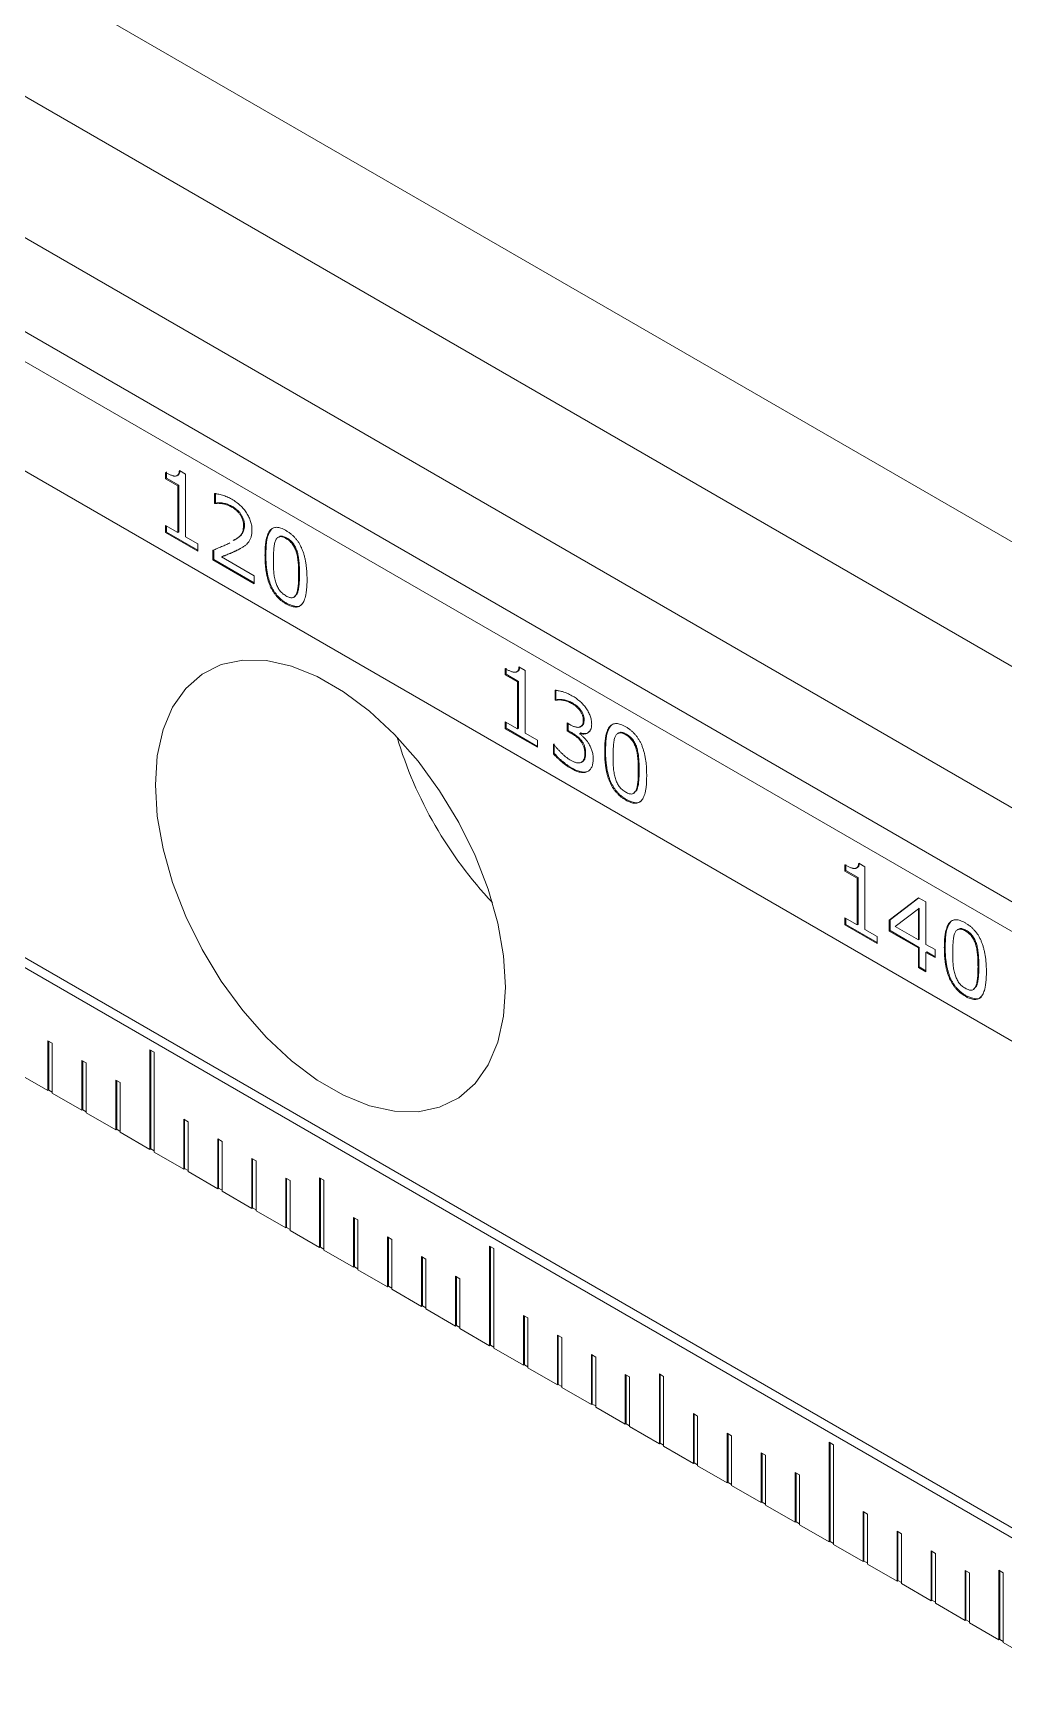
# Model space of a CAD drawing. Header units: millimetres. Extents: x 2 to 278, y 1 to 215.
# Drawn here: x 202.36 to 212.47, y 166.45 to 183.68 of the extents above; entities that cross this region are included whole.
import ezdxf

# ---------------------------------------------------------------- set-up
doc = ezdxf.new("R2010")
doc.units = ezdxf.units.MM

msp = doc.modelspace()

# ---------------------------------------------------------------- linework, layer by layer
at = {"color": 7, "linetype": 'Continuous', "lineweight": 0}
for p, q in [((164.539, 206.098), (270.605, 144.868)), ((163.417, 205.45), (269.483, 144.22)), ((161.441, 204.144), (267.507, 142.913)), ((161.172, 203.988), (267.238, 142.758)), ((163.417, 203.981), (269.483, 142.75)), ((161.172, 202.848), (267.238, 141.617)), ((161.262, 197.735), (267.328, 136.505)), ((161.172, 197.683), (267.238, 136.453)), ((203.74, 179.041), (203.74, 179.106)), ((203.74, 179.041), (203.749, 179.047)), ((203.867, 178.968), (203.74, 179.041)), ((203.749, 179.047), (203.749, 179.111)), ((203.876, 178.973), (203.749, 179.047)), ((203.859, 179.073), (203.87, 179.079)), ((203.867, 178.968), (203.876, 178.973)), ((203.867, 178.481), (203.867, 178.968)), ((203.876, 178.486), (203.876, 178.973)), ((203.883, 179.125), (203.947, 179.087)), ((203.947, 179.087), (203.947, 178.435)), ((204.249, 178.784), (204.249, 178.886)), ((204.249, 178.784), (204.258, 178.789)), ((204.254, 178.782), (204.263, 178.787)), ((204.258, 178.789), (204.258, 178.891)), ((204.263, 178.787), (204.258, 178.789)), ((204.254, 178.782), (204.249, 178.784)), ((204.427, 178.746), (204.436, 178.751)), ((203.74, 178.554), (203.867, 178.481)), ((203.74, 178.481), (203.74, 178.554)), ((203.74, 178.481), (203.749, 178.486)), ((204.074, 178.288), (203.74, 178.481)), ((203.749, 178.486), (203.749, 178.549)), ((204.074, 178.298), (203.749, 178.486)), ((203.867, 178.481), (203.876, 178.486)), ((204.552, 178.552), (204.561, 178.558)), ((203.947, 178.435), (204.074, 178.362)), ((204.074, 178.362), (204.074, 178.288)), ((204.233, 178.196), (204.233, 178.297)), ((204.242, 178.201), (204.242, 178.302)), ((204.509, 178.309), (204.518, 178.315)), ((204.922, 178.438), (204.911, 178.432)), ((205.002, 178.424), (204.993, 178.419)), ((205.108, 178.287), (205.099, 178.282)), ((204.233, 178.196), (204.242, 178.201)), ((204.663, 177.948), (204.233, 178.196)), ((204.663, 177.958), (204.242, 178.201)), ((204.322, 178.228), (204.331, 178.233)), ((204.322, 178.228), (204.663, 178.031)), ((204.774, 178.246), (204.783, 178.252)), ((204.663, 178.031), (204.663, 177.948)), ((205.133, 178.05), (205.124, 178.045)), ((205.074, 177.808), (205.085, 177.814)), ((205.081, 177.817), (205.108, 177.843)), ((205.108, 177.843), (205.099, 177.837)), ((204.993, 177.739), (205.002, 177.744)), ((207.275, 177), (207.275, 177.065)), ((207.284, 177.006), (207.284, 177.07)), ((207.418, 177.084), (207.482, 177.046)), ((207.275, 177), (207.284, 177.006)), ((207.403, 176.927), (207.275, 177)), ((207.412, 176.932), (207.284, 177.006)), ((207.395, 177.032), (207.406, 177.038)), ((207.403, 176.927), (207.412, 176.932)), ((207.403, 176.44), (207.403, 176.927)), ((207.412, 176.445), (207.412, 176.932)), ((207.482, 177.046), (207.482, 176.394)), ((207.793, 176.739), (207.793, 176.84)), ((207.793, 176.739), (207.802, 176.744)), ((207.797, 176.736), (207.793, 176.739)), ((207.797, 176.736), (207.806, 176.741)), ((207.802, 176.744), (207.802, 176.845)), ((207.806, 176.741), (207.802, 176.744)), ((207.966, 176.703), (207.975, 176.708)), ((208.051, 176.631), (208.06, 176.636)), ((207.275, 176.513), (207.403, 176.44)), ((207.275, 176.44), (207.275, 176.513)), ((207.275, 176.44), (207.284, 176.445)), ((207.61, 176.247), (207.275, 176.44)), ((207.284, 176.445), (207.284, 176.508)), ((207.61, 176.257), (207.284, 176.445)), ((207.403, 176.44), (207.412, 176.445)), ((207.482, 176.394), (207.61, 176.321)), ((207.92, 176.5), (207.949, 176.483)), ((207.92, 176.417), (207.92, 176.5)), ((207.92, 176.417), (207.929, 176.422)), ((207.958, 176.395), (207.92, 176.417)), ((207.929, 176.422), (207.929, 176.495)), ((207.967, 176.4), (207.929, 176.422)), ((207.958, 176.395), (207.967, 176.4)), ((208.053, 176.391), (208.062, 176.396)), ((208.053, 176.391), (208.053, 176.384)), ((208.087, 176.529), (208.096, 176.534)), ((208.458, 176.397), (208.446, 176.391)), ((208.538, 176.383), (208.529, 176.378)), ((207.61, 176.321), (207.61, 176.247)), ((207.777, 176.279), (207.783, 176.276)), ((207.777, 176.178), (207.777, 176.279)), ((207.786, 176.183), (207.786, 176.284)), ((208.062, 176.308), (208.071, 176.314)), ((208.31, 176.205), (208.319, 176.21)), ((208.643, 176.246), (208.634, 176.241)), ((207.777, 176.178), (207.786, 176.183)), ((207.963, 176.025), (207.972, 176.03)), ((208.065, 176.089), (208.074, 176.094)), ((208.103, 176.18), (208.112, 176.185)), ((208.669, 176.009), (208.66, 176.004)), ((208.529, 175.698), (208.538, 175.703)), ((208.609, 175.767), (208.62, 175.773)), ((208.617, 175.776), (208.644, 175.802)), ((208.644, 175.802), (208.635, 175.796)), ((210.811, 174.959), (210.811, 175.024)), ((210.82, 174.965), (210.82, 175.029)), ((210.93, 174.991), (210.941, 174.997)), ((210.954, 175.043), (211.018, 175.005)), ((211.018, 175.005), (211.018, 174.353)), ((210.811, 174.959), (210.82, 174.965)), ((210.938, 174.886), (210.811, 174.959)), ((210.947, 174.891), (210.82, 174.965)), ((210.938, 174.886), (210.947, 174.891)), ((210.938, 174.399), (210.938, 174.886)), ((210.947, 174.404), (210.947, 174.891)), ((211.272, 174.447), (211.578, 174.682)), ((211.281, 174.452), (211.579, 174.681)), ((211.578, 174.682), (211.654, 174.638)), ((211.575, 174.567), (211.334, 174.382)), ((211.584, 174.572), (211.575, 174.567)), ((211.575, 174.243), (211.575, 174.567)), ((211.584, 174.248), (211.584, 174.572)), ((211.654, 174.638), (211.654, 174.197)), ((210.811, 174.472), (210.938, 174.399)), ((210.811, 174.399), (210.811, 174.472)), ((210.811, 174.399), (210.82, 174.404)), ((211.145, 174.206), (210.811, 174.399)), ((210.82, 174.404), (210.82, 174.467)), ((211.145, 174.216), (210.82, 174.404)), ((210.938, 174.399), (210.947, 174.404)), ((211.018, 174.353), (211.145, 174.28)), ((211.272, 174.447), (211.281, 174.452)), ((211.272, 174.335), (211.272, 174.447)), ((211.272, 174.335), (211.281, 174.34)), ((211.575, 174.16), (211.272, 174.335)), ((211.281, 174.34), (211.281, 174.452)), ((211.584, 174.165), (211.281, 174.34)), ((211.334, 174.382), (211.575, 174.243)), ((211.993, 174.356), (211.982, 174.35)), ((212.073, 174.342), (212.064, 174.337)), ((211.145, 174.28), (211.145, 174.206)), ((211.584, 174.248), (211.575, 174.243)), ((211.575, 174.16), (211.584, 174.165)), ((211.575, 173.958), (211.575, 174.16)), ((211.584, 173.963), (211.584, 174.165)), ((211.654, 174.197), (211.75, 174.142)), ((211.75, 174.142), (211.75, 174.059)), ((211.845, 174.164), (211.854, 174.169)), ((212.179, 174.205), (212.17, 174.2)), ((211.575, 173.958), (211.584, 173.963)), ((211.654, 173.922), (211.584, 173.963)), ((211.654, 174.114), (211.663, 174.119)), ((211.654, 174.114), (211.654, 173.912)), ((211.75, 174.059), (211.654, 174.114)), ((211.75, 174.069), (211.663, 174.119)), ((212.205, 173.968), (212.196, 173.963)), ((211.654, 173.912), (211.575, 173.958)), ((212.064, 173.657), (212.073, 173.662)), ((212.145, 173.726), (212.156, 173.732)), ((212.152, 173.735), (212.179, 173.761)), ((212.179, 173.761), (212.17, 173.755)), ((202.515, 173.194), (202.56, 173.168)), ((202.515, 172.676), (202.515, 173.194)), ((202.524, 172.681), (202.524, 173.189)), ((202.56, 172.65), (202.56, 173.168)), ((202.869, 172.99), (202.913, 172.964)), ((202.869, 172.472), (202.869, 172.99)), ((202.878, 172.477), (202.878, 172.985)), ((202.913, 172.446), (202.913, 172.964)), ((203.576, 173.1), (203.621, 173.074)), ((203.576, 172.063), (203.576, 173.1)), ((203.585, 172.069), (203.585, 173.095)), ((203.621, 172.037), (203.621, 173.074)), ((202.206, 172.854), (202.515, 172.676)), ((203.222, 172.786), (203.267, 172.76)), ((203.222, 172.267), (203.222, 172.786)), ((203.231, 172.273), (203.231, 172.781)), ((203.267, 172.242), (203.267, 172.76)), ((202.524, 172.681), (202.515, 172.676)), ((202.524, 172.681), (202.56, 172.66)), ((202.56, 172.65), (202.869, 172.472)), ((202.878, 172.477), (202.869, 172.472)), ((202.878, 172.477), (202.913, 172.456)), ((202.913, 172.446), (203.222, 172.267)), ((203.231, 172.273), (203.222, 172.267)), ((203.231, 172.273), (203.267, 172.252)), ((203.267, 172.242), (203.576, 172.063)), ((203.929, 172.378), (203.974, 172.352)), ((203.929, 171.859), (203.929, 172.378)), ((203.938, 171.864), (203.938, 172.373)), ((203.974, 171.833), (203.974, 172.352)), ((203.585, 172.069), (203.576, 172.063)), ((203.585, 172.069), (203.621, 172.048)), ((204.283, 172.174), (204.328, 172.148)), ((204.283, 171.655), (204.283, 172.174)), ((204.292, 171.66), (204.292, 172.168)), ((204.328, 171.629), (204.328, 172.148)), ((203.621, 172.037), (203.929, 171.859)), ((204.636, 171.97), (204.681, 171.944)), ((204.636, 171.451), (204.636, 171.97)), ((204.645, 171.456), (204.645, 171.964)), ((204.681, 171.425), (204.681, 171.944)), ((203.938, 171.864), (203.929, 171.859)), ((203.938, 171.864), (203.974, 171.844)), ((203.974, 171.833), (204.283, 171.655)), ((204.99, 171.765), (205.035, 171.74)), ((204.99, 171.247), (204.99, 171.765)), ((204.999, 171.252), (204.999, 171.76)), ((205.035, 171.221), (205.035, 171.74)), ((205.343, 171.769), (205.388, 171.743)), ((205.343, 171.043), (205.343, 171.769)), ((205.352, 171.048), (205.352, 171.764)), ((205.388, 171.017), (205.388, 171.743)), ((204.292, 171.66), (204.283, 171.655)), ((204.292, 171.66), (204.328, 171.64)), ((204.328, 171.629), (204.636, 171.451)), ((204.645, 171.456), (204.636, 171.451)), ((204.645, 171.456), (204.681, 171.436)), ((204.681, 171.425), (204.99, 171.247)), ((204.999, 171.252), (204.99, 171.247)), ((204.999, 171.252), (205.035, 171.231)), ((205.035, 171.221), (205.343, 171.043)), ((205.697, 171.357), (205.742, 171.331)), ((205.697, 170.839), (205.697, 171.357)), ((205.706, 170.844), (205.706, 171.352)), ((205.742, 170.813), (205.742, 171.331)), ((205.352, 171.048), (205.343, 171.043)), ((205.352, 171.048), (205.388, 171.027)), ((206.051, 171.153), (206.095, 171.127)), ((206.051, 170.635), (206.051, 171.153)), ((206.06, 170.64), (206.06, 171.148)), ((206.095, 170.609), (206.095, 171.127)), ((207.111, 171.059), (207.156, 171.033)), ((207.111, 170.022), (207.111, 171.059)), ((207.12, 170.028), (207.12, 171.054)), ((205.388, 171.017), (205.697, 170.839)), ((206.404, 170.949), (206.449, 170.923)), ((206.404, 170.431), (206.404, 170.949)), ((206.413, 170.436), (206.413, 170.944)), ((206.449, 170.405), (206.449, 170.923)), ((207.156, 169.996), (207.156, 171.033)), ((205.706, 170.844), (205.697, 170.839)), ((205.706, 170.844), (205.742, 170.823)), ((205.742, 170.813), (206.051, 170.635)), ((206.758, 170.745), (206.803, 170.719)), ((206.758, 170.226), (206.758, 170.745)), ((206.767, 170.232), (206.767, 170.74)), ((206.803, 170.201), (206.803, 170.719)), ((206.06, 170.64), (206.051, 170.635)), ((206.06, 170.64), (206.095, 170.619)), ((206.095, 170.609), (206.404, 170.431)), ((206.413, 170.436), (206.404, 170.431)), ((206.413, 170.436), (206.449, 170.415)), ((206.449, 170.405), (206.758, 170.226)), ((206.767, 170.232), (206.758, 170.226)), ((206.767, 170.232), (206.803, 170.211)), ((206.803, 170.201), (207.111, 170.022)), ((207.465, 170.337), (207.51, 170.311)), ((207.465, 169.818), (207.465, 170.337)), ((207.474, 169.823), (207.474, 170.332)), ((207.51, 169.792), (207.51, 170.311)), ((207.12, 170.028), (207.111, 170.022)), ((207.12, 170.028), (207.156, 170.007)), ((207.818, 170.133), (207.863, 170.107)), ((207.818, 169.614), (207.818, 170.133)), ((207.827, 169.619), (207.827, 170.127)), ((207.863, 169.588), (207.863, 170.107)), ((207.156, 169.996), (207.465, 169.818)), ((208.172, 169.929), (208.217, 169.903)), ((208.172, 169.41), (208.172, 169.929)), ((208.181, 169.415), (208.181, 169.923)), ((208.217, 169.384), (208.217, 169.903)), ((207.474, 169.823), (207.465, 169.818)), ((207.474, 169.823), (207.51, 169.803)), ((207.51, 169.792), (207.818, 169.614)), ((208.525, 169.724), (208.57, 169.699)), ((208.525, 169.206), (208.525, 169.724)), ((208.534, 169.211), (208.534, 169.719)), ((208.57, 169.18), (208.57, 169.699)), ((208.879, 169.728), (208.924, 169.702)), ((208.879, 169.002), (208.879, 169.728)), ((208.888, 169.007), (208.888, 169.723)), ((208.924, 168.976), (208.924, 169.702)), ((207.827, 169.619), (207.818, 169.614)), ((207.827, 169.619), (207.863, 169.599)), ((207.863, 169.588), (208.172, 169.41)), ((208.181, 169.415), (208.172, 169.41)), ((208.181, 169.415), (208.217, 169.395)), ((208.217, 169.384), (208.525, 169.206)), ((209.233, 169.316), (209.277, 169.29)), ((209.233, 168.798), (209.233, 169.316)), ((208.534, 169.211), (208.525, 169.206)), ((208.534, 169.211), (208.57, 169.19)), ((208.57, 169.18), (208.879, 169.002)), ((209.241, 168.803), (209.241, 169.311)), ((209.277, 168.772), (209.277, 169.29)), ((208.888, 169.007), (208.879, 169.002)), ((208.888, 169.007), (208.924, 168.986)), ((208.924, 168.976), (209.233, 168.798)), ((209.586, 169.112), (209.631, 169.086)), ((209.586, 168.594), (209.586, 169.112)), ((209.595, 168.599), (209.595, 169.107)), ((209.631, 168.568), (209.631, 169.086)), ((210.647, 169.018), (210.692, 168.992)), ((210.647, 167.981), (210.647, 169.018)), ((210.656, 167.987), (210.656, 169.013)), ((210.692, 167.955), (210.692, 168.992)), ((209.241, 168.803), (209.233, 168.798)), ((209.241, 168.803), (209.277, 168.782)), ((209.94, 168.908), (209.985, 168.882)), ((209.94, 168.39), (209.94, 168.908)), ((209.949, 168.395), (209.949, 168.903)), ((209.985, 168.364), (209.985, 168.882)), ((209.277, 168.772), (209.586, 168.594)), ((210.293, 168.704), (210.338, 168.678)), ((210.293, 168.185), (210.293, 168.704)), ((210.302, 168.191), (210.302, 168.699)), ((210.338, 168.16), (210.338, 168.678)), ((209.595, 168.599), (209.586, 168.594)), ((209.595, 168.599), (209.631, 168.578)), ((209.631, 168.568), (209.94, 168.39)), ((209.949, 168.395), (209.94, 168.39)), ((209.949, 168.395), (209.985, 168.374)), ((209.985, 168.364), (210.293, 168.185)), ((211, 168.296), (211.045, 168.27)), ((211, 167.777), (211, 168.296)), ((211.009, 167.782), (211.009, 168.291)), ((210.302, 168.191), (210.293, 168.185)), ((210.302, 168.191), (210.338, 168.17)), ((210.338, 168.16), (210.647, 167.981)), ((211.045, 167.751), (211.045, 168.27)), ((210.656, 167.987), (210.647, 167.981)), ((210.656, 167.987), (210.692, 167.966)), ((210.692, 167.955), (211, 167.777)), ((211.354, 168.092), (211.399, 168.066)), ((211.354, 167.573), (211.354, 168.092)), ((211.363, 167.578), (211.363, 168.086)), ((211.399, 167.547), (211.399, 168.066)), ((211.009, 167.782), (211, 167.777)), ((211.009, 167.782), (211.045, 167.762)), ((211.707, 167.888), (211.752, 167.862)), ((211.707, 167.369), (211.707, 167.888)), ((211.716, 167.374), (211.716, 167.882)), ((211.752, 167.343), (211.752, 167.862)), ((211.045, 167.751), (211.354, 167.573)), ((212.061, 167.683), (212.106, 167.658)), ((212.061, 167.165), (212.061, 167.683)), ((212.07, 167.17), (212.07, 167.678)), ((212.106, 167.139), (212.106, 167.658)), ((212.414, 167.687), (212.459, 167.661)), ((212.414, 166.961), (212.414, 167.687)), ((212.423, 166.966), (212.423, 167.682)), ((212.459, 166.935), (212.459, 167.661)), ((211.363, 167.578), (211.354, 167.573)), ((211.363, 167.578), (211.399, 167.558)), ((211.399, 167.547), (211.707, 167.369)), ((211.716, 167.374), (211.707, 167.369)), ((211.716, 167.374), (211.752, 167.353)), ((211.752, 167.343), (212.061, 167.165)), ((212.07, 167.17), (212.061, 167.165)), ((212.07, 167.17), (212.106, 167.149)), ((212.106, 167.139), (212.414, 166.961)), ((212.423, 166.966), (212.414, 166.961)), ((212.423, 166.966), (212.459, 166.945)), ((212.459, 166.935), (212.768, 166.757))]:
    msp.add_line(p, q, dxfattribs=at)
at = {"color": 7, "linetype": 'Continuous', "lineweight": 0, "flags": 128}
msp.add_lwpolyline([(203.633, 175.857), (203.653, 175.531), (203.714, 175.19), (203.813, 174.839), (203.949, 174.488), (204.119, 174.144), (204.319, 173.815), (204.544, 173.508), (204.79, 173.229), (205.05, 172.986), (205.319, 172.784), (205.592, 172.627), (205.861, 172.518), (206.122, 172.461), (206.367, 172.455), (206.592, 172.503), (206.792, 172.601), (206.962, 172.749), (207.098, 172.943), (207.198, 173.178), (207.258, 173.45), (207.279, 173.752), (207.258, 174.078), (207.198, 174.419), (207.098, 174.77), (206.962, 175.121), (206.792, 175.465), (206.592, 175.794), (206.367, 176.102), (206.122, 176.38), (205.861, 176.623), (205.592, 176.825), (205.319, 176.982), (205.05, 177.091), (204.79, 177.149), (204.544, 177.154), (204.319, 177.107), (204.119, 177.008), (203.949, 176.86), (203.813, 176.666), (203.714, 176.431), (203.653, 176.159), (203.633, 175.857)], dxfattribs=at)
at = {"color": 7, "linetype": 'Continuous', "lineweight": 0}
msp.add_arc((210.275, 177.587), 4.307, 196.6791, 223.3155, dxfattribs=at)
for points, knots in [([(203.74, 179.106), (203.749, 179.101), (203.767, 179.091), (203.791, 179.081), (203.809, 179.074), (203.821, 179.07), (203.831, 179.068), (203.837, 179.068), (203.84, 179.068)], [0, 0, 0, 0, 0.262083, 0.542825, 0.680749, 0.801602, 0.907794, 1, 1, 1, 1]), ([(203.84, 179.068), (203.843, 179.068), (203.849, 179.069), (203.857, 179.072), (203.864, 179.076), (203.87, 179.081), (203.875, 179.089), (203.879, 179.099), (203.881, 179.111), (203.882, 179.12), (203.883, 179.125)], [0, 0, 0, 0, 0.122569, 0.240706, 0.354017, 0.468353, 0.585293, 0.709986, 0.849029, 1, 1, 1, 1]), ([(203.869, 179.079), (203.874, 179.083), (203.886, 179.091), (203.888, 179.11), (203.889, 179.121)], [0, 0, 0, 0, 0.450038, 1, 1, 1, 1]), ([(204.249, 178.886), (204.255, 178.886), (204.266, 178.885), (204.285, 178.882), (204.307, 178.877), (204.331, 178.87), (204.355, 178.862), (204.38, 178.852), (204.405, 178.841), (204.421, 178.832), (204.429, 178.827)], [0, 0, 0, 0, 0.097337, 0.206406, 0.328427, 0.462824, 0.602026, 0.737696, 0.870465, 1, 1, 1, 1]), ([(204.436, 178.751), (204.429, 178.755), (204.416, 178.762), (204.395, 178.771), (204.373, 178.779), (204.351, 178.785), (204.328, 178.789), (204.306, 178.79), (204.284, 178.79), (204.27, 178.788), (204.263, 178.787)], [0, 0, 0, 0, 0.107885, 0.221269, 0.340699, 0.466192, 0.595932, 0.727197, 0.862174, 1, 1, 1, 1]), ([(204.429, 178.827), (204.437, 178.823), (204.453, 178.813), (204.475, 178.798), (204.497, 178.781), (204.517, 178.764), (204.535, 178.745), (204.553, 178.726), (204.569, 178.706), (204.583, 178.685), (204.596, 178.663), (204.608, 178.641), (204.618, 178.619), (204.625, 178.596), (204.632, 178.573), (204.636, 178.551), (204.639, 178.528), (204.639, 178.513), (204.639, 178.505)], [0, 0, 0, 0, 0.07748, 0.151248, 0.221205, 0.288216, 0.352003, 0.413896, 0.474146, 0.533519, 0.591726, 0.648382, 0.70443, 0.76053, 0.817321, 0.875919, 0.936612, 1, 1, 1, 1]), ([(204.427, 178.746), (204.42, 178.75), (204.407, 178.757), (204.386, 178.766), (204.364, 178.773), (204.342, 178.779), (204.319, 178.783), (204.297, 178.785), (204.275, 178.785), (204.261, 178.783), (204.254, 178.782)], [0, 0, 0, 0, 0.107885, 0.221269, 0.340699, 0.466192, 0.595932, 0.727197, 0.862174, 1, 1, 1, 1]), ([(204.552, 178.552), (204.551, 178.557), (204.551, 178.566), (204.55, 178.58), (204.547, 178.594), (204.544, 178.608), (204.539, 178.622), (204.533, 178.635), (204.526, 178.648), (204.519, 178.661), (204.51, 178.673), (204.501, 178.686), (204.49, 178.697), (204.479, 178.708), (204.467, 178.718), (204.455, 178.728), (204.441, 178.737), (204.432, 178.743), (204.427, 178.746)], [0, 0, 0, 0, 0.065322, 0.127174, 0.186583, 0.244472, 0.301044, 0.357036, 0.413379, 0.470966, 0.529101, 0.588875, 0.649686, 0.713323, 0.779905, 0.849596, 0.922575, 1, 1, 1, 1]), ([(204.561, 178.558), (204.56, 178.562), (204.56, 178.571), (204.559, 178.586), (204.556, 178.599), (204.553, 178.613), (204.548, 178.627), (204.542, 178.64), (204.535, 178.653), (204.528, 178.666), (204.519, 178.679), (204.51, 178.691), (204.499, 178.702), (204.488, 178.713), (204.476, 178.723), (204.464, 178.733), (204.45, 178.743), (204.441, 178.748), (204.436, 178.751)], [0, 0, 0, 0, 0.065322, 0.127174, 0.186583, 0.244472, 0.301044, 0.357036, 0.413379, 0.470966, 0.529101, 0.588875, 0.649686, 0.713323, 0.779905, 0.849596, 0.922575, 1, 1, 1, 1]), ([(204.443, 178.397), (204.468, 178.411), (204.507, 178.432), (204.546, 178.485), (204.55, 178.53), (204.552, 178.552)], [0, 0, 0, 0, 0.458639, 0.729458, 1, 1, 1, 1]), ([(204.452, 178.402), (204.477, 178.416), (204.516, 178.437), (204.555, 178.49), (204.559, 178.535), (204.561, 178.558)], [0, 0, 0, 0, 0.458639, 0.729458, 1, 1, 1, 1]), ([(204.639, 178.505), (204.639, 178.498), (204.639, 178.485), (204.637, 178.466), (204.634, 178.449), (204.63, 178.433), (204.625, 178.418), (204.618, 178.404), (204.611, 178.391), (204.605, 178.384), (204.603, 178.38)], [0, 0, 0, 0, 0.133272, 0.261539, 0.387255, 0.510373, 0.632017, 0.754319, 0.876365, 1, 1, 1, 1]), ([(204.774, 178.246), (204.775, 178.262), (204.775, 178.292), (204.777, 178.335), (204.781, 178.374), (204.787, 178.408), (204.795, 178.438), (204.804, 178.465), (204.814, 178.486), (204.827, 178.505), (204.841, 178.518), (204.857, 178.528), (204.875, 178.534), (204.895, 178.536), (204.917, 178.533), (204.941, 178.527), (204.966, 178.516), (204.984, 178.507), (204.993, 178.502)], [0, 0, 0, 0, 0.090625, 0.17535, 0.254088, 0.327393, 0.395789, 0.459102, 0.517906, 0.573174, 0.625499, 0.676328, 0.726617, 0.777206, 0.828961, 0.882801, 0.939626, 1, 1, 1, 1]), ([(204.783, 178.252), (204.784, 178.294), (204.786, 178.38), (204.81, 178.473), (204.843, 178.523), (204.867, 178.53), (204.876, 178.533)], [0, 0, 0, 0, 0.357653, 0.714378, 0.892887, 1, 1, 1, 1]), ([(205.002, 178.424), (204.99, 178.43), (204.965, 178.443), (204.935, 178.448), (204.926, 178.437), (204.923, 178.434)], [0, 0, 0, 0, 0.42532, 0.849508, 1, 1, 1, 1]), ([(204.993, 178.502), (205.002, 178.496), (205.02, 178.485), (205.046, 178.466), (205.07, 178.445), (205.092, 178.422), (205.112, 178.397), (205.13, 178.37), (205.146, 178.341), (205.16, 178.311), (205.172, 178.278), (205.183, 178.244), (205.192, 178.207), (205.199, 178.168), (205.205, 178.128), (205.209, 178.085), (205.211, 178.04), (205.212, 178.01), (205.212, 177.995)], [0, 0, 0, 0, 0.061032, 0.118504, 0.173116, 0.225322, 0.276001, 0.32667, 0.377985, 0.430681, 0.486391, 0.54544, 0.608778, 0.67676, 0.749332, 0.827388, 0.910869, 1, 1, 1, 1]), ([(204.233, 178.297), (204.248, 178.303), (204.278, 178.316), (204.323, 178.334), (204.367, 178.352), (204.395, 178.366), (204.408, 178.373)], [0, 0, 0, 0, 0.254955, 0.510317, 0.760116, 1, 1, 1, 1]), ([(204.509, 178.309), (204.493, 178.301), (204.462, 178.285), (204.422, 178.268), (204.39, 178.255), (204.367, 178.245), (204.344, 178.236), (204.329, 178.23), (204.322, 178.228)], [0, 0, 0, 0, 0.258241, 0.517221, 0.644363, 0.767594, 0.885944, 1, 1, 1, 1]), ([(204.518, 178.315), (204.502, 178.306), (204.471, 178.29), (204.431, 178.273), (204.399, 178.26), (204.376, 178.25), (204.353, 178.241), (204.338, 178.236), (204.331, 178.233)], [0, 0, 0, 0, 0.258241, 0.517221, 0.644363, 0.767594, 0.885944, 1, 1, 1, 1]), ([(204.603, 178.38), (204.597, 178.373), (204.585, 178.359), (204.567, 178.345), (204.551, 178.334), (204.538, 178.326), (204.524, 178.318), (204.514, 178.312), (204.509, 178.309)], [0, 0, 0, 0, 0.221245, 0.452952, 0.575438, 0.70761, 0.848907, 1, 1, 1, 1]), ([(204.887, 178.404), (204.884, 178.399), (204.88, 178.388), (204.874, 178.368), (204.87, 178.346), (204.867, 178.32), (204.865, 178.292), (204.863, 178.261), (204.862, 178.229), (204.862, 178.207), (204.862, 178.196)], [0, 0, 0, 0, 0.092932, 0.195517, 0.308519, 0.432509, 0.565434, 0.704477, 0.849094, 1, 1, 1, 1]), ([(204.993, 178.419), (204.987, 178.423), (204.975, 178.429), (204.957, 178.436), (204.942, 178.439), (204.928, 178.438), (204.915, 178.435), (204.904, 178.427), (204.894, 178.417), (204.889, 178.408), (204.887, 178.404)], [0, 0, 0, 0, 0.141373, 0.271633, 0.394112, 0.510434, 0.625792, 0.743398, 0.867888, 1, 1, 1, 1]), ([(205.099, 178.282), (205.096, 178.29), (205.091, 178.304), (205.082, 178.325), (205.071, 178.344), (205.059, 178.363), (205.045, 178.379), (205.029, 178.394), (205.012, 178.408), (205, 178.415), (204.993, 178.419)], [0, 0, 0, 0, 0.130246, 0.252579, 0.370446, 0.485239, 0.600835, 0.723405, 0.855628, 1, 1, 1, 1]), ([(205.108, 178.287), (205.105, 178.295), (205.1, 178.309), (205.091, 178.33), (205.08, 178.35), (205.068, 178.368), (205.054, 178.384), (205.038, 178.399), (205.021, 178.413), (205.009, 178.42), (205.002, 178.424)], [0, 0, 0, 0, 0.130246, 0.252579, 0.370446, 0.485239, 0.600835, 0.723405, 0.855628, 1, 1, 1, 1]), ([(205.124, 178.045), (205.124, 178.057), (205.124, 178.08), (205.123, 178.115), (205.122, 178.147), (205.119, 178.177), (205.116, 178.205), (205.112, 178.232), (205.106, 178.257), (205.101, 178.274), (205.099, 178.282)], [0, 0, 0, 0, 0.159651, 0.308566, 0.446193, 0.573969, 0.692158, 0.802057, 0.904099, 1, 1, 1, 1]), ([(205.133, 178.05), (205.133, 178.062), (205.133, 178.086), (205.132, 178.12), (205.131, 178.152), (205.128, 178.182), (205.125, 178.21), (205.121, 178.237), (205.115, 178.263), (205.11, 178.279), (205.108, 178.287)], [0, 0, 0, 0, 0.159651, 0.308566, 0.446193, 0.573969, 0.692158, 0.802057, 0.904099, 1, 1, 1, 1]), ([(204.993, 177.739), (204.984, 177.745), (204.966, 177.755), (204.94, 177.775), (204.917, 177.796), (204.895, 177.819), (204.875, 177.843), (204.857, 177.87), (204.84, 177.899), (204.826, 177.929), (204.814, 177.961), (204.803, 177.996), (204.794, 178.032), (204.787, 178.071), (204.781, 178.112), (204.777, 178.155), (204.775, 178.2), (204.775, 178.231), (204.774, 178.246)], [0, 0, 0, 0, 0.060973, 0.118388, 0.172874, 0.22467, 0.275401, 0.32568, 0.376549, 0.428972, 0.484148, 0.542887, 0.606162, 0.674011, 0.747103, 0.82563, 0.909854, 1, 1, 1, 1]), ([(205.002, 177.744), (204.993, 177.75), (204.975, 177.761), (204.949, 177.78), (204.926, 177.801), (204.904, 177.824), (204.884, 177.849), (204.865, 177.875), (204.849, 177.904), (204.835, 177.934), (204.823, 177.967), (204.812, 178.001), (204.803, 178.037), (204.796, 178.076), (204.79, 178.117), (204.786, 178.16), (204.784, 178.205), (204.784, 178.236), (204.783, 178.252)], [0, 0, 0, 0, 0.060973, 0.118388, 0.172874, 0.22467, 0.275401, 0.32568, 0.376549, 0.428972, 0.484148, 0.542887, 0.606162, 0.674011, 0.747103, 0.82563, 0.909854, 1, 1, 1, 1]), ([(204.862, 178.196), (204.862, 178.184), (204.862, 178.16), (204.863, 178.126), (204.864, 178.095), (204.866, 178.066), (204.869, 178.039), (204.873, 178.013), (204.879, 177.987), (204.884, 177.97), (204.886, 177.962)], [0, 0, 0, 0, 0.164101, 0.31475, 0.45075, 0.57345, 0.686482, 0.794892, 0.899373, 1, 1, 1, 1]), ([(204.886, 177.962), (204.889, 177.954), (204.893, 177.94), (204.903, 177.919), (204.913, 177.899), (204.925, 177.88), (204.94, 177.863), (204.956, 177.848), (204.974, 177.834), (204.986, 177.826), (204.993, 177.822)], [0, 0, 0, 0, 0.127933, 0.248979, 0.364498, 0.478623, 0.594752, 0.717986, 0.852152, 1, 1, 1, 1]), ([(205.212, 177.995), (205.212, 177.979), (205.212, 177.948), (205.209, 177.905), (205.205, 177.866), (205.199, 177.832), (205.192, 177.801), (205.183, 177.775), (205.172, 177.753), (205.159, 177.736), (205.145, 177.722), (205.129, 177.712), (205.111, 177.707), (205.091, 177.705), (205.069, 177.708), (205.045, 177.714), (205.02, 177.724), (205.002, 177.734), (204.993, 177.739)], [0, 0, 0, 0, 0.0914137, 0.1766536, 0.2561798, 0.3297258, 0.3981607, 0.4611863, 0.5199664, 0.5748745, 0.6271243, 0.6775398, 0.7275903, 0.7778855, 0.8296186, 0.8834366, 0.9399256, 1, 1, 1, 1]), ([(205.099, 177.837), (205.102, 177.843), (205.106, 177.854), (205.112, 177.874), (205.116, 177.895), (205.119, 177.92), (205.122, 177.947), (205.123, 177.977), (205.124, 178.01), (205.124, 178.033), (205.124, 178.045)], [0, 0, 0, 0, 0.097892, 0.201849, 0.31108, 0.427473, 0.552815, 0.689917, 0.838949, 1, 1, 1, 1]), ([(205.108, 177.843), (205.111, 177.848), (205.115, 177.859), (205.121, 177.879), (205.125, 177.901), (205.128, 177.925), (205.131, 177.952), (205.132, 177.982), (205.133, 178.015), (205.133, 178.038), (205.133, 178.05)], [0, 0, 0, 0, 0.097892, 0.201849, 0.31108, 0.427473, 0.552815, 0.689917, 0.838949, 1, 1, 1, 1]), ([(204.993, 177.822), (204.999, 177.818), (205.012, 177.812), (205.029, 177.805), (205.045, 177.802), (205.059, 177.802), (205.072, 177.806), (205.082, 177.813), (205.092, 177.823), (205.097, 177.833), (205.099, 177.837)], [0, 0, 0, 0, 0.141458, 0.272712, 0.395264, 0.512481, 0.627909, 0.745586, 0.869079, 1, 1, 1, 1]), ([(205.158, 177.733), (205.157, 177.731), (205.146, 177.717), (205.096, 177.703), (205.04, 177.728), (205.002, 177.744)], [0, 0, 0, 0, 0.041654, 0.362595, 1, 1, 1, 1]), ([(207.275, 177.065), (207.284, 177.06), (207.303, 177.05), (207.326, 177.04), (207.344, 177.033), (207.356, 177.029), (207.367, 177.027), (207.373, 177.027), (207.376, 177.027)], [0, 0, 0, 0, 0.262083, 0.542825, 0.680749, 0.801602, 0.907794, 1, 1, 1, 1]), ([(207.376, 177.027), (207.379, 177.027), (207.385, 177.028), (207.393, 177.031), (207.4, 177.035), (207.406, 177.04), (207.411, 177.048), (207.414, 177.058), (207.417, 177.07), (207.418, 177.079), (207.418, 177.084)], [0, 0, 0, 0, 0.122569, 0.240706, 0.354017, 0.468353, 0.585293, 0.709986, 0.849029, 1, 1, 1, 1]), ([(207.405, 177.038), (207.41, 177.042), (207.421, 177.05), (207.424, 177.069), (207.425, 177.08)], [0, 0, 0, 0, 0.450038, 1, 1, 1, 1]), ([(207.793, 176.84), (207.798, 176.84), (207.809, 176.839), (207.828, 176.836), (207.849, 176.832), (207.873, 176.826), (207.897, 176.818), (207.921, 176.808), (207.945, 176.797), (207.961, 176.788), (207.969, 176.784)], [0, 0, 0, 0, 0.097197, 0.206522, 0.328964, 0.463287, 0.6023, 0.738466, 0.870204, 1, 1, 1, 1]), ([(207.966, 176.703), (207.959, 176.707), (207.945, 176.714), (207.925, 176.723), (207.903, 176.73), (207.881, 176.735), (207.859, 176.739), (207.838, 176.74), (207.817, 176.739), (207.804, 176.737), (207.797, 176.736)], [0, 0, 0, 0, 0.111802, 0.228626, 0.349932, 0.4776, 0.60761, 0.737895, 0.868372, 1, 1, 1, 1]), ([(207.975, 176.708), (207.968, 176.712), (207.954, 176.719), (207.933, 176.728), (207.912, 176.735), (207.89, 176.741), (207.868, 176.744), (207.847, 176.745), (207.826, 176.745), (207.813, 176.742), (207.806, 176.741)], [0, 0, 0, 0, 0.111802, 0.228626, 0.349932, 0.4776, 0.60761, 0.737895, 0.868372, 1, 1, 1, 1]), ([(207.969, 176.784), (207.977, 176.779), (207.991, 176.771), (208.012, 176.757), (208.031, 176.743), (208.05, 176.728), (208.067, 176.712), (208.083, 176.695), (208.099, 176.678), (208.108, 176.665), (208.113, 176.659)], [0, 0, 0, 0, 0.147691, 0.286686, 0.417458, 0.540408, 0.658927, 0.77382, 0.887813, 1, 1, 1, 1]), ([(208.051, 176.631), (208.048, 176.635), (208.042, 176.642), (208.032, 176.653), (208.022, 176.662), (208.008, 176.675), (207.99, 176.689), (207.974, 176.698), (207.966, 176.703)], [0, 0, 0, 0, 0.118536, 0.236301, 0.354267, 0.472041, 0.722442, 1, 1, 1, 1]), ([(208.06, 176.636), (208.057, 176.64), (208.051, 176.647), (208.041, 176.658), (208.031, 176.668), (208.017, 176.68), (207.999, 176.694), (207.983, 176.703), (207.975, 176.708)], [0, 0, 0, 0, 0.118536, 0.236301, 0.354267, 0.472041, 0.722442, 1, 1, 1, 1]), ([(208.087, 176.529), (208.087, 176.533), (208.087, 176.542), (208.085, 176.555), (208.082, 176.569), (208.078, 176.582), (208.072, 176.595), (208.066, 176.607), (208.059, 176.619), (208.053, 176.627), (208.051, 176.631)], [0, 0, 0, 0, 0.138685, 0.268352, 0.394513, 0.517093, 0.637398, 0.75612, 0.877475, 1, 1, 1, 1]), ([(208.096, 176.534), (208.096, 176.538), (208.096, 176.547), (208.094, 176.561), (208.091, 176.574), (208.087, 176.587), (208.081, 176.6), (208.075, 176.612), (208.068, 176.625), (208.062, 176.632), (208.06, 176.636)], [0, 0, 0, 0, 0.138685, 0.268352, 0.394513, 0.517093, 0.637398, 0.75612, 0.877475, 1, 1, 1, 1]), ([(208.113, 176.659), (208.118, 176.652), (208.127, 176.639), (208.14, 176.618), (208.15, 176.596), (208.159, 176.575), (208.166, 176.553), (208.171, 176.531), (208.174, 176.509), (208.174, 176.494), (208.175, 176.487)], [0, 0, 0, 0, 0.128774, 0.251922, 0.372562, 0.491265, 0.611587, 0.735613, 0.864074, 1, 1, 1, 1]), ([(207.949, 176.483), (207.954, 176.48), (207.964, 176.474), (207.979, 176.468), (207.992, 176.462), (208.005, 176.458), (208.018, 176.456), (208.029, 176.454), (208.04, 176.455), (208.05, 176.457), (208.058, 176.46), (208.066, 176.465), (208.073, 176.472), (208.078, 176.48), (208.082, 176.49), (208.085, 176.501), (208.087, 176.514), (208.087, 176.524), (208.087, 176.529)], [0, 0, 0, 0, 0.077526, 0.150977, 0.220546, 0.288009, 0.352253, 0.413891, 0.474299, 0.533413, 0.591112, 0.646828, 0.702339, 0.758009, 0.815, 0.873666, 0.934922, 1, 1, 1, 1]), ([(208.062, 176.308), (208.059, 176.313), (208.052, 176.322), (208.041, 176.334), (208.029, 176.345), (208.011, 176.36), (207.988, 176.377), (207.968, 176.389), (207.958, 176.395)], [0, 0, 0, 0, 0.108534, 0.219357, 0.33646, 0.459944, 0.721171, 1, 1, 1, 1]), ([(208.071, 176.314), (208.068, 176.318), (208.061, 176.327), (208.05, 176.339), (208.038, 176.35), (208.02, 176.365), (207.997, 176.382), (207.977, 176.394), (207.967, 176.4)], [0, 0, 0, 0, 0.108534, 0.219357, 0.33646, 0.459944, 0.721171, 1, 1, 1, 1]), ([(208.052, 176.464), (208.056, 176.463), (208.073, 176.462), (208.092, 176.486), (208.095, 176.518), (208.096, 176.534)], [0, 0, 0, 0, 0.116568, 0.55736, 1, 1, 1, 1]), ([(208.175, 176.487), (208.174, 176.482), (208.174, 176.472), (208.173, 176.458), (208.17, 176.446), (208.166, 176.434), (208.161, 176.424), (208.154, 176.415), (208.147, 176.407), (208.139, 176.4), (208.13, 176.394), (208.12, 176.39), (208.11, 176.387), (208.099, 176.385), (208.088, 176.385), (208.077, 176.385), (208.065, 176.387), (208.057, 176.39), (208.053, 176.391)], [0, 0, 0, 0, 0.065036, 0.128053, 0.190342, 0.252169, 0.313898, 0.375927, 0.43934, 0.504626, 0.569636, 0.633459, 0.695488, 0.756688, 0.817544, 0.877904, 0.93876, 1, 1, 1, 1]), ([(208.053, 176.384), (208.057, 176.382), (208.064, 176.376), (208.075, 176.366), (208.087, 176.354), (208.1, 176.341), (208.112, 176.328), (208.124, 176.314), (208.135, 176.299), (208.141, 176.29), (208.144, 176.285)], [0, 0, 0, 0, 0.105868, 0.222445, 0.347448, 0.482345, 0.61944, 0.752141, 0.877881, 1, 1, 1, 1]), ([(208.153, 176.414), (208.149, 176.409), (208.136, 176.394), (208.105, 176.387), (208.077, 176.393), (208.062, 176.396)], [0, 0, 0, 0, 0.201372, 0.600765, 1, 1, 1, 1]), ([(208.31, 176.205), (208.31, 176.221), (208.31, 176.251), (208.313, 176.294), (208.317, 176.332), (208.323, 176.367), (208.33, 176.397), (208.339, 176.424), (208.35, 176.445), (208.362, 176.464), (208.377, 176.477), (208.393, 176.487), (208.411, 176.493), (208.431, 176.495), (208.453, 176.492), (208.476, 176.486), (208.502, 176.475), (208.52, 176.466), (208.529, 176.461)], [0, 0, 0, 0, 0.090625, 0.17535, 0.254088, 0.327393, 0.395789, 0.459102, 0.517906, 0.573174, 0.625499, 0.676328, 0.726617, 0.777206, 0.828961, 0.882801, 0.939626, 1, 1, 1, 1]), ([(208.319, 176.21), (208.32, 176.253), (208.322, 176.339), (208.345, 176.432), (208.379, 176.482), (208.403, 176.489), (208.412, 176.492)], [0, 0, 0, 0, 0.3576526, 0.7143777, 0.8928871, 1, 1, 1, 1]), ([(208.529, 176.378), (208.522, 176.381), (208.51, 176.388), (208.493, 176.395), (208.477, 176.398), (208.463, 176.397), (208.451, 176.394), (208.44, 176.386), (208.43, 176.376), (208.425, 176.367), (208.422, 176.363)], [0, 0, 0, 0, 0.141373, 0.271633, 0.394112, 0.510434, 0.625792, 0.743398, 0.867888, 1, 1, 1, 1]), ([(208.538, 176.383), (208.525, 176.389), (208.501, 176.402), (208.471, 176.407), (208.461, 176.396), (208.459, 176.393)], [0, 0, 0, 0, 0.42532, 0.849508, 1, 1, 1, 1]), ([(208.529, 176.461), (208.538, 176.455), (208.556, 176.444), (208.581, 176.425), (208.605, 176.404), (208.627, 176.381), (208.647, 176.356), (208.665, 176.329), (208.682, 176.3), (208.696, 176.27), (208.708, 176.237), (208.719, 176.203), (208.728, 176.166), (208.735, 176.127), (208.741, 176.087), (208.745, 176.044), (208.747, 175.999), (208.747, 175.969), (208.748, 175.954)], [0, 0, 0, 0, 0.061032, 0.118504, 0.173116, 0.225322, 0.276001, 0.32667, 0.377985, 0.430681, 0.486391, 0.54544, 0.608778, 0.67676, 0.749332, 0.827388, 0.910869, 1, 1, 1, 1]), ([(208.634, 176.241), (208.632, 176.249), (208.627, 176.263), (208.617, 176.284), (208.607, 176.303), (208.594, 176.322), (208.58, 176.338), (208.565, 176.353), (208.547, 176.367), (208.535, 176.374), (208.529, 176.378)], [0, 0, 0, 0, 0.1302457, 0.2525793, 0.3704464, 0.4852394, 0.6008352, 0.723405, 0.8556277, 1, 1, 1, 1]), ([(208.643, 176.246), (208.641, 176.254), (208.636, 176.268), (208.626, 176.289), (208.615, 176.309), (208.603, 176.327), (208.589, 176.343), (208.574, 176.358), (208.556, 176.372), (208.544, 176.379), (208.538, 176.383)], [0, 0, 0, 0, 0.1302457, 0.2525793, 0.3704464, 0.4852394, 0.6008352, 0.723405, 0.8556277, 1, 1, 1, 1]), ([(207.783, 176.276), (207.789, 176.267), (207.802, 176.251), (207.822, 176.227), (207.844, 176.204), (207.867, 176.181), (207.891, 176.159), (207.914, 176.14), (207.937, 176.123), (207.953, 176.114), (207.96, 176.109)], [0, 0, 0, 0, 0.116294, 0.2372, 0.36303, 0.495154, 0.627332, 0.755653, 0.878942, 1, 1, 1, 1]), ([(208.103, 176.18), (208.103, 176.186), (208.103, 176.198), (208.101, 176.217), (208.097, 176.234), (208.093, 176.251), (208.087, 176.266), (208.08, 176.281), (208.072, 176.295), (208.066, 176.304), (208.062, 176.308)], [0, 0, 0, 0, 0.1557543, 0.2996705, 0.431789, 0.5542868, 0.6695255, 0.781586, 0.8907963, 1, 1, 1, 1]), ([(208.112, 176.185), (208.112, 176.191), (208.112, 176.204), (208.11, 176.222), (208.106, 176.239), (208.101, 176.256), (208.096, 176.272), (208.089, 176.286), (208.081, 176.3), (208.074, 176.309), (208.071, 176.314)], [0, 0, 0, 0, 0.1557543, 0.2996705, 0.431789, 0.5542868, 0.6695255, 0.781586, 0.8907963, 1, 1, 1, 1]), ([(208.144, 176.285), (208.147, 176.279), (208.154, 176.268), (208.163, 176.25), (208.171, 176.232), (208.178, 176.212), (208.184, 176.192), (208.188, 176.17), (208.19, 176.147), (208.19, 176.132), (208.191, 176.123)], [0, 0, 0, 0, 0.1059402, 0.2137873, 0.3240659, 0.4392015, 0.5617304, 0.6942687, 0.8404323, 1, 1, 1, 1]), ([(208.529, 175.698), (208.52, 175.704), (208.502, 175.714), (208.476, 175.734), (208.452, 175.755), (208.43, 175.778), (208.41, 175.802), (208.392, 175.829), (208.376, 175.858), (208.362, 175.888), (208.349, 175.92), (208.339, 175.955), (208.33, 175.991), (208.323, 176.03), (208.317, 176.071), (208.313, 176.114), (208.31, 176.159), (208.31, 176.19), (208.31, 176.205)], [0, 0, 0, 0, 0.060973, 0.118388, 0.172874, 0.22467, 0.275401, 0.32568, 0.376549, 0.428972, 0.484148, 0.542887, 0.606162, 0.674011, 0.747103, 0.82563, 0.909854, 1, 1, 1, 1]), ([(208.538, 175.703), (208.529, 175.709), (208.511, 175.72), (208.485, 175.739), (208.461, 175.76), (208.439, 175.783), (208.419, 175.808), (208.401, 175.834), (208.385, 175.863), (208.371, 175.893), (208.358, 175.926), (208.348, 175.96), (208.339, 175.996), (208.332, 176.035), (208.326, 176.076), (208.322, 176.119), (208.319, 176.164), (208.319, 176.195), (208.319, 176.21)], [0, 0, 0, 0, 0.060973, 0.118388, 0.172874, 0.22467, 0.275401, 0.32568, 0.376549, 0.428972, 0.484148, 0.542887, 0.606162, 0.674011, 0.747103, 0.82563, 0.909854, 1, 1, 1, 1]), ([(208.422, 176.363), (208.42, 176.358), (208.415, 176.347), (208.41, 176.327), (208.405, 176.305), (208.402, 176.279), (208.4, 176.251), (208.399, 176.22), (208.398, 176.188), (208.397, 176.166), (208.397, 176.155)], [0, 0, 0, 0, 0.092932, 0.195517, 0.308519, 0.432509, 0.565434, 0.704477, 0.849094, 1, 1, 1, 1]), ([(208.66, 176.004), (208.66, 176.016), (208.66, 176.039), (208.659, 176.074), (208.657, 176.106), (208.655, 176.136), (208.652, 176.164), (208.647, 176.191), (208.642, 176.216), (208.637, 176.233), (208.634, 176.241)], [0, 0, 0, 0, 0.1596511, 0.3085656, 0.4461934, 0.5739691, 0.6921584, 0.8020565, 0.9040987, 1, 1, 1, 1]), ([(208.669, 176.009), (208.669, 176.021), (208.669, 176.045), (208.668, 176.079), (208.666, 176.111), (208.664, 176.141), (208.661, 176.169), (208.656, 176.196), (208.651, 176.222), (208.646, 176.238), (208.643, 176.246)], [0, 0, 0, 0, 0.1596511, 0.3085656, 0.4461934, 0.5739691, 0.6921584, 0.8020565, 0.9040987, 1, 1, 1, 1]), ([(207.963, 176.025), (207.954, 176.03), (207.937, 176.04), (207.911, 176.058), (207.885, 176.077), (207.86, 176.098), (207.836, 176.119), (207.814, 176.139), (207.795, 176.159), (207.783, 176.172), (207.777, 176.178)], [0, 0, 0, 0, 0.136462, 0.271484, 0.407441, 0.542996, 0.673291, 0.792683, 0.901568, 1, 1, 1, 1]), ([(207.972, 176.03), (207.963, 176.035), (207.946, 176.045), (207.92, 176.063), (207.894, 176.082), (207.869, 176.103), (207.845, 176.124), (207.823, 176.144), (207.804, 176.164), (207.792, 176.177), (207.786, 176.183)], [0, 0, 0, 0, 0.136462, 0.271484, 0.407441, 0.542996, 0.673291, 0.792683, 0.901568, 1, 1, 1, 1]), ([(207.96, 176.109), (207.965, 176.106), (207.974, 176.101), (207.988, 176.096), (208.002, 176.09), (208.016, 176.087), (208.03, 176.084), (208.043, 176.084), (208.055, 176.085), (208.062, 176.088), (208.065, 176.089)], [0, 0, 0, 0, 0.11941, 0.244121, 0.372403, 0.50749, 0.640976, 0.766531, 0.88611, 1, 1, 1, 1]), ([(208.14, 176), (208.135, 175.997), (208.124, 175.993), (208.106, 175.989), (208.086, 175.989), (208.066, 175.992), (208.044, 175.997), (208.021, 176.005), (207.996, 176.016), (207.98, 176.025), (207.972, 176.03)], [0, 0, 0, 0, 0.11815, 0.236185, 0.355756, 0.477095, 0.601881, 0.730422, 0.86283, 1, 1, 1, 1]), ([(208.065, 176.089), (208.068, 176.091), (208.074, 176.094), (208.082, 176.102), (208.088, 176.11), (208.094, 176.12), (208.098, 176.132), (208.101, 176.145), (208.103, 176.162), (208.103, 176.174), (208.103, 176.18)], [0, 0, 0, 0, 0.121772, 0.23884, 0.352829, 0.466269, 0.582773, 0.709745, 0.848399, 1, 1, 1, 1]), ([(208.074, 176.094), (208.077, 176.096), (208.083, 176.1), (208.091, 176.107), (208.097, 176.115), (208.103, 176.125), (208.107, 176.137), (208.11, 176.151), (208.112, 176.167), (208.112, 176.179), (208.112, 176.185)], [0, 0, 0, 0, 0.121772, 0.23884, 0.352829, 0.466269, 0.582773, 0.709745, 0.848399, 1, 1, 1, 1]), ([(208.191, 176.123), (208.19, 176.115), (208.19, 176.1), (208.187, 176.078), (208.182, 176.058), (208.175, 176.041), (208.167, 176.026), (208.156, 176.013), (208.145, 176.002), (208.136, 175.997), (208.131, 175.994)], [0, 0, 0, 0, 0.134031, 0.262893, 0.388963, 0.513308, 0.636228, 0.756857, 0.878011, 1, 1, 1, 1]), ([(208.397, 176.155), (208.397, 176.143), (208.398, 176.119), (208.398, 176.085), (208.4, 176.054), (208.402, 176.025), (208.405, 175.998), (208.409, 175.972), (208.414, 175.946), (208.419, 175.929), (208.422, 175.921)], [0, 0, 0, 0, 0.164101, 0.31475, 0.45075, 0.57345, 0.686482, 0.794892, 0.899373, 1, 1, 1, 1]), ([(208.131, 175.994), (208.126, 175.992), (208.115, 175.987), (208.097, 175.984), (208.077, 175.984), (208.057, 175.987), (208.035, 175.992), (208.012, 176), (207.987, 176.011), (207.971, 176.02), (207.963, 176.025)], [0, 0, 0, 0, 0.11815, 0.236185, 0.355756, 0.477095, 0.601881, 0.730422, 0.86283, 1, 1, 1, 1]), ([(208.422, 175.921), (208.424, 175.913), (208.429, 175.899), (208.438, 175.878), (208.449, 175.858), (208.461, 175.839), (208.475, 175.822), (208.491, 175.807), (208.509, 175.793), (208.522, 175.785), (208.529, 175.781)], [0, 0, 0, 0, 0.127933, 0.248979, 0.364498, 0.478623, 0.594752, 0.717986, 0.852152, 1, 1, 1, 1]), ([(208.748, 175.954), (208.747, 175.938), (208.747, 175.907), (208.745, 175.864), (208.741, 175.825), (208.735, 175.791), (208.727, 175.76), (208.718, 175.734), (208.707, 175.712), (208.695, 175.695), (208.68, 175.681), (208.664, 175.671), (208.646, 175.666), (208.626, 175.664), (208.604, 175.667), (208.581, 175.673), (208.555, 175.683), (208.538, 175.693), (208.529, 175.698)], [0, 0, 0, 0, 0.0914137, 0.1766536, 0.2561798, 0.3297258, 0.3981607, 0.4611863, 0.5199664, 0.5748745, 0.6271243, 0.6775398, 0.7275903, 0.7778855, 0.8296186, 0.8834366, 0.9399256, 1, 1, 1, 1]), ([(208.635, 175.796), (208.637, 175.802), (208.642, 175.813), (208.647, 175.833), (208.652, 175.854), (208.655, 175.879), (208.657, 175.906), (208.659, 175.936), (208.66, 175.969), (208.66, 175.992), (208.66, 176.004)], [0, 0, 0, 0, 0.097892, 0.201849, 0.31108, 0.427473, 0.552815, 0.689917, 0.838949, 1, 1, 1, 1]), ([(208.644, 175.802), (208.646, 175.807), (208.651, 175.818), (208.656, 175.838), (208.661, 175.86), (208.664, 175.884), (208.666, 175.911), (208.668, 175.941), (208.669, 175.974), (208.669, 175.997), (208.669, 176.009)], [0, 0, 0, 0, 0.097892, 0.201849, 0.31108, 0.427473, 0.552815, 0.689917, 0.838949, 1, 1, 1, 1]), ([(208.529, 175.781), (208.535, 175.777), (208.547, 175.771), (208.565, 175.764), (208.58, 175.761), (208.595, 175.761), (208.607, 175.765), (208.618, 175.772), (208.628, 175.782), (208.632, 175.792), (208.635, 175.796)], [0, 0, 0, 0, 0.141458, 0.272712, 0.395264, 0.512481, 0.627909, 0.745586, 0.869079, 1, 1, 1, 1]), ([(208.693, 175.692), (208.692, 175.69), (208.681, 175.676), (208.632, 175.662), (208.575, 175.687), (208.538, 175.703)], [0, 0, 0, 0, 0.041654, 0.362595, 1, 1, 1, 1]), ([(210.811, 175.024), (210.82, 175.019), (210.839, 175.009), (210.862, 174.999), (210.88, 174.992), (210.892, 174.988), (210.902, 174.986), (210.908, 174.986), (210.911, 174.986)], [0, 0, 0, 0, 0.262083, 0.542825, 0.680749, 0.801602, 0.907794, 1, 1, 1, 1]), ([(210.911, 174.986), (210.914, 174.986), (210.92, 174.987), (210.928, 174.99), (210.935, 174.994), (210.941, 174.999), (210.946, 175.007), (210.95, 175.017), (210.953, 175.029), (210.953, 175.038), (210.954, 175.043)], [0, 0, 0, 0, 0.122569, 0.240706, 0.354017, 0.468353, 0.585293, 0.709986, 0.849029, 1, 1, 1, 1]), ([(210.94, 174.997), (210.945, 175.001), (210.957, 175.009), (210.959, 175.028), (210.96, 175.039)], [0, 0, 0, 0, 0.450038, 1, 1, 1, 1]), ([(211.845, 174.164), (211.846, 174.18), (211.846, 174.21), (211.848, 174.253), (211.852, 174.291), (211.858, 174.326), (211.866, 174.356), (211.875, 174.383), (211.885, 174.404), (211.898, 174.422), (211.912, 174.436), (211.928, 174.446), (211.947, 174.452), (211.966, 174.454), (211.988, 174.451), (212.012, 174.445), (212.037, 174.434), (212.055, 174.425), (212.064, 174.42)], [0, 0, 0, 0, 0.090625, 0.17535, 0.254088, 0.327393, 0.395789, 0.459102, 0.517906, 0.573174, 0.625499, 0.676328, 0.726617, 0.777206, 0.828961, 0.882801, 0.939626, 1, 1, 1, 1]), ([(211.854, 174.169), (211.855, 174.212), (211.857, 174.298), (211.881, 174.391), (211.914, 174.441), (211.938, 174.448), (211.947, 174.451)], [0, 0, 0, 0, 0.357653, 0.714378, 0.892887, 1, 1, 1, 1]), ([(211.958, 174.322), (211.956, 174.317), (211.951, 174.306), (211.945, 174.286), (211.941, 174.264), (211.938, 174.238), (211.936, 174.21), (211.934, 174.179), (211.933, 174.147), (211.933, 174.125), (211.933, 174.114)], [0, 0, 0, 0, 0.092932, 0.195517, 0.308519, 0.432509, 0.565434, 0.704477, 0.849094, 1, 1, 1, 1]), ([(212.064, 174.337), (212.058, 174.34), (212.046, 174.347), (212.028, 174.353), (212.013, 174.357), (211.999, 174.356), (211.986, 174.353), (211.975, 174.345), (211.965, 174.335), (211.96, 174.326), (211.958, 174.322)], [0, 0, 0, 0, 0.141373, 0.271633, 0.394112, 0.510434, 0.625792, 0.743398, 0.867888, 1, 1, 1, 1]), ([(212.073, 174.342), (212.061, 174.348), (212.036, 174.361), (212.006, 174.366), (211.997, 174.355), (211.994, 174.352)], [0, 0, 0, 0, 0.42532, 0.849508, 1, 1, 1, 1]), ([(212.064, 174.42), (212.073, 174.414), (212.091, 174.403), (212.117, 174.384), (212.141, 174.363), (212.163, 174.34), (212.183, 174.315), (212.201, 174.288), (212.217, 174.259), (212.231, 174.229), (212.243, 174.196), (212.254, 174.161), (212.263, 174.125), (212.271, 174.086), (212.276, 174.046), (212.28, 174.003), (212.283, 173.958), (212.283, 173.928), (212.283, 173.912)], [0, 0, 0, 0, 0.061032, 0.118504, 0.173116, 0.225322, 0.276001, 0.32667, 0.377985, 0.430681, 0.486391, 0.54544, 0.608778, 0.67676, 0.749332, 0.827388, 0.910869, 1, 1, 1, 1]), ([(212.17, 174.2), (212.167, 174.208), (212.162, 174.222), (212.153, 174.243), (212.142, 174.262), (212.13, 174.281), (212.116, 174.297), (212.1, 174.312), (212.083, 174.326), (212.071, 174.333), (212.064, 174.337)], [0, 0, 0, 0, 0.130246, 0.252579, 0.370446, 0.485239, 0.600835, 0.723405, 0.855628, 1, 1, 1, 1]), ([(212.179, 174.205), (212.176, 174.213), (212.171, 174.227), (212.162, 174.248), (212.151, 174.268), (212.139, 174.286), (212.125, 174.302), (212.109, 174.317), (212.092, 174.331), (212.08, 174.338), (212.073, 174.342)], [0, 0, 0, 0, 0.130246, 0.252579, 0.370446, 0.485239, 0.600835, 0.723405, 0.855628, 1, 1, 1, 1]), ([(212.064, 173.657), (212.055, 173.663), (212.037, 173.673), (212.011, 173.693), (211.988, 173.714), (211.966, 173.737), (211.946, 173.761), (211.928, 173.788), (211.911, 173.817), (211.897, 173.847), (211.885, 173.879), (211.874, 173.914), (211.865, 173.95), (211.858, 173.989), (211.852, 174.03), (211.848, 174.073), (211.846, 174.118), (211.846, 174.149), (211.845, 174.164)], [0, 0, 0, 0, 0.060973, 0.118388, 0.172874, 0.22467, 0.275401, 0.32568, 0.376549, 0.428972, 0.484148, 0.542887, 0.606162, 0.674011, 0.747103, 0.82563, 0.909854, 1, 1, 1, 1]), ([(212.073, 173.662), (212.064, 173.668), (212.046, 173.679), (212.02, 173.698), (211.997, 173.719), (211.975, 173.742), (211.955, 173.767), (211.937, 173.793), (211.92, 173.822), (211.906, 173.852), (211.894, 173.885), (211.883, 173.919), (211.874, 173.955), (211.867, 173.994), (211.861, 174.035), (211.857, 174.078), (211.855, 174.123), (211.855, 174.154), (211.854, 174.169)], [0, 0, 0, 0, 0.060973, 0.118388, 0.172874, 0.22467, 0.275401, 0.32568, 0.376549, 0.428972, 0.484148, 0.542887, 0.606162, 0.674011, 0.747103, 0.82563, 0.909854, 1, 1, 1, 1]), ([(212.196, 173.963), (212.195, 173.975), (212.195, 173.998), (212.194, 174.033), (212.193, 174.065), (212.19, 174.095), (212.187, 174.123), (212.183, 174.15), (212.177, 174.175), (212.172, 174.192), (212.17, 174.2)], [0, 0, 0, 0, 0.159651, 0.308566, 0.446193, 0.573969, 0.692158, 0.802057, 0.904099, 1, 1, 1, 1]), ([(212.205, 173.968), (212.204, 173.98), (212.204, 174.004), (212.203, 174.038), (212.202, 174.07), (212.199, 174.1), (212.196, 174.128), (212.192, 174.155), (212.186, 174.181), (212.181, 174.197), (212.179, 174.205)], [0, 0, 0, 0, 0.159651, 0.308566, 0.446193, 0.573969, 0.692158, 0.802057, 0.904099, 1, 1, 1, 1]), ([(211.933, 174.114), (211.933, 174.102), (211.933, 174.078), (211.934, 174.044), (211.935, 174.013), (211.937, 173.984), (211.94, 173.957), (211.944, 173.931), (211.95, 173.905), (211.955, 173.888), (211.957, 173.88)], [0, 0, 0, 0, 0.164101, 0.31475, 0.45075, 0.57345, 0.686482, 0.794892, 0.899373, 1, 1, 1, 1]), ([(212.17, 173.755), (212.173, 173.761), (212.177, 173.772), (212.183, 173.792), (212.187, 173.813), (212.19, 173.838), (212.193, 173.865), (212.194, 173.895), (212.195, 173.928), (212.195, 173.951), (212.196, 173.963)], [0, 0, 0, 0, 0.097892, 0.201849, 0.31108, 0.427473, 0.552815, 0.689917, 0.838949, 1, 1, 1, 1]), ([(212.179, 173.761), (212.182, 173.766), (212.186, 173.777), (212.192, 173.797), (212.196, 173.819), (212.199, 173.843), (212.202, 173.87), (212.203, 173.9), (212.204, 173.933), (212.204, 173.956), (212.205, 173.968)], [0, 0, 0, 0, 0.097892, 0.201849, 0.31108, 0.427473, 0.552815, 0.689917, 0.838949, 1, 1, 1, 1]), ([(211.957, 173.88), (211.96, 173.872), (211.965, 173.858), (211.974, 173.837), (211.984, 173.817), (211.997, 173.798), (212.011, 173.781), (212.027, 173.766), (212.045, 173.752), (212.058, 173.744), (212.064, 173.74)], [0, 0, 0, 0, 0.127933, 0.248979, 0.364498, 0.478623, 0.594752, 0.717986, 0.852152, 1, 1, 1, 1]), ([(212.283, 173.912), (212.283, 173.897), (212.283, 173.866), (212.28, 173.823), (212.276, 173.784), (212.27, 173.75), (212.263, 173.719), (212.254, 173.693), (212.243, 173.671), (212.23, 173.654), (212.216, 173.64), (212.2, 173.63), (212.182, 173.625), (212.162, 173.623), (212.14, 173.626), (212.116, 173.632), (212.091, 173.642), (212.073, 173.652), (212.064, 173.657)], [0, 0, 0, 0, 0.091414, 0.176654, 0.25618, 0.329726, 0.398161, 0.461186, 0.519966, 0.574874, 0.627124, 0.67754, 0.72759, 0.777885, 0.829619, 0.883437, 0.939926, 1, 1, 1, 1]), ([(212.064, 173.74), (212.071, 173.736), (212.083, 173.73), (212.1, 173.723), (212.116, 173.72), (212.13, 173.72), (212.143, 173.724), (212.153, 173.731), (212.163, 173.741), (212.168, 173.751), (212.17, 173.755)], [0, 0, 0, 0, 0.1414582, 0.2727119, 0.3952641, 0.5124813, 0.6279092, 0.745586, 0.869079, 1, 1, 1, 1]), ([(212.229, 173.651), (212.228, 173.649), (212.217, 173.635), (212.167, 173.621), (212.111, 173.646), (212.073, 173.662)], [0, 0, 0, 0, 0.041654, 0.362595, 1, 1, 1, 1])]:
    msp.add_open_spline(points, degree=3, knots=knots, dxfattribs=at)

doc.saveas('drawing.dxf')
